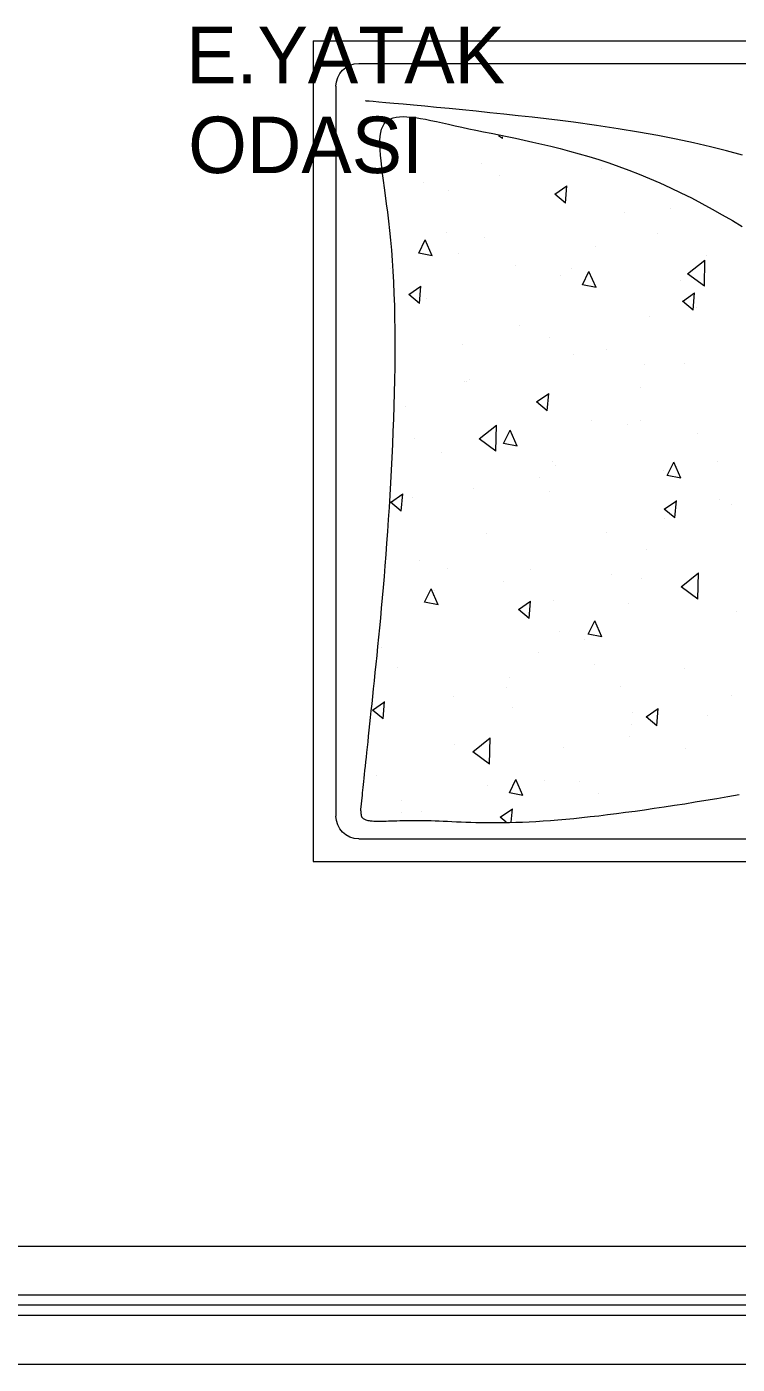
# Model space of a CAD drawing. Header units: millimetres. Extents: x 1393 to 3101, y -2944 to -480.
# Drawn here: x 2739.6 to 2878.1, y -2943.8 to -2683.1 of the extents above; entities that cross this region are included whole.
import ezdxf

# ---------------------------------------------------------------- set-up
doc = ezdxf.new("R2010")
doc.units = ezdxf.units.MM
for name, color, linetype, lineweight in [('Pencere-kapı', 142, 'Continuous', 20), ('TEFRİŞ_İÇ', 224, 'Continuous', 13), ('yazı', 253, 'Continuous', 20)]:
    doc.layers.add(name, color=color, linetype=linetype, lineweight=lineweight)
doc.styles.get("Standard").update_dxf_attribs({"font": 'EtrFont'})

# ---------------------------------------------------------------- blocks, each defined once
blk = doc.blocks.new('asd54')
at = {"layer": 'Pencere-kapı', "linetype": 'Continuous', "flags": 128}
for points in [[(2732.053171, -2922.82193), (2732.053171, -2920.821929), (2892.053171, -2920.821931), (2892.053171, -2922.82193)], [(2892.053171, -2934.321931), (2732.053171, -2934.321931), (2732.053171, -2930.321931), (2892.053171, -2930.321931), (2892.053171, -2934.321931), (2886.50587, -2934.321931), (2886.50587, -2930.321931), (2886.50587, -2932.321931), (2737.248948, -2932.321931), (2737.248948, -2930.321931), (2737.248948, -2934.321931)], [(2732.053171, -2941.82193), (2732.053171, -2943.82193), (2892.053171, -2943.821931), (2892.053171, -2941.821931)]]:
    blk.add_lwpolyline(points, dxfattribs=at)
blk = doc.blocks.new('Rrovat_TOP_1')
for p, q in [((-900, -2280), (-900, 0)), ((900, -2280), (900, 0)), ((-850, -2180), (-850, -327.011673)), ((850, -2180), (850, -327.011673)), ((-536.05286, -1362.112768), (-536.05286, -1362.112768)), ((-351.68154, -1350.909382), (-351.68154, -1350.909382)), ((-117.143617, -1361.605376), (-117.143617, -1361.605376)), ((-105.733901, -1389.377093), (-105.733901, -1389.377093)), ((-23.299139, -1394.141746), (-23.299139, -1394.141746)), ((-580.336866, -1415.3461), (-580.336866, -1415.3461)), ((-324.236479, -1436.116478), (-297.244291, -1473.018242)), ((-324.232516, -1436.120104), (-267.094722, -1434.939001)), ((-297.233335, -1473.014703), (-267.087844, -1434.931974)), ((361.416292, -1421.945334), (388.408479, -1458.847098)), ((361.421011, -1421.946869), (418.558805, -1420.765766)), ((388.41953, -1458.842414), (418.565021, -1420.759685)), ((429.19511, -1417.567168), (429.19511, -1417.567168)), ((-652.191529, -1462.346916), (-652.191529, -1462.346916)), ((-475.628367, -1466.120321), (-475.628367, -1466.120321)), ((39.020943, -1437.471509), (39.020943, -1437.471509)), ((193.021109, -1464.746622), (193.021109, -1464.746622)), ((308.934728, -1446.617322), (328.526895, -1469.966357)), ((308.950965, -1446.640997), (346.905983, -1443.320363)), ((314.149034, -1438.567641), (314.149034, -1438.567641)), ((328.471671, -1469.969617), (346.834719, -1443.300106)), ((-146.525281, -1486.464685), (-126.933115, -1509.813719)), ((-146.509251, -1486.488603), (-108.554233, -1483.167969)), ((-126.988803, -1509.813933), (-108.625754, -1483.144422)), ((-58.955633, -1473.580132), (-53.139775, -1503.500129)), ((-58.951234, -1473.60438), (-24.145153, -1489.101046)), ((-53.140655, -1503.49427), (-24.150436, -1489.07097)), ((373.67749, -1473.539165), (373.67749, -1473.539165)), ((-601.969467, -1526.336208), (-564.014449, -1523.015575)), ((-582.449277, -1549.658249), (-564.086228, -1522.988738)), ((-147.245966, -1509.352684), (-147.245966, -1509.352684)), ((-43.152892, -1511.926077), (-43.152892, -1511.926077)), ((476.178497, -1523.721773), (476.178497, -1523.721773)), ((530.958542, -1495.652996), (530.958542, -1495.652996)), ((-601.98529, -1526.312047), (-582.393124, -1549.661082)), ((-215.033975, -1548.59718), (-215.033975, -1548.59718)), ((190.202207, -1553.778579), (190.202207, -1553.778579)), ((294.784542, -1542.832451), (294.784542, -1542.832451)), ((-599.575195, -1581.331259), (-599.575195, -1581.331259)), ((-573.135305, -1580.288961), (-573.135305, -1580.288961)), ((-279.326892, -1559.105532), (-279.326892, -1559.105532)), ((66.508774, -1561.461102), (66.508774, -1561.461102)), ((139.710885, -1562.904901), (139.710885, -1562.904901)), ((-624.703698, -1586.336509), (-624.703698, -1586.336509)), ((-515.500893, -1606.284986), (-515.500893, -1606.284986)), ((-334.89208, -1588.873909), (-334.89208, -1588.873909)), ((58.610541, -1590.011906), (58.610541, -1590.011906)), ((523.872975, -1597.707169), (523.872975, -1597.707169)), ((-271.192793, -1624.563622), (-271.192793, -1624.563622)), ((-177.563459, -1637.19136), (-177.563459, -1637.19136)), ((222.673335, -1637.327235), (222.673335, -1637.327235)), ((-751.674893, -1653.464441), (-751.674893, -1653.464441)), ((-468.539137, -1662.202642), (-468.539137, -1662.202642)), ((-406.83802, -1646.659985), (-401.022162, -1676.579982)), ((-406.833682, -1646.68549), (-372.0276, -1662.182156)), ((-401.023287, -1676.57387), (-372.033068, -1662.15057)), ((66.25538, -1668.989517), (66.25538, -1668.989517)), ((358.717051, -1659.540238), (364.532909, -1689.460235)), ((358.721749, -1659.564373), (393.527831, -1675.061039)), ((448.739518, -1660.966259), (448.739518, -1660.966259)), ((619.122276, -1647.066974), (619.122276, -1647.066974)), ((-723.522022, -1696.542197), (-723.522022, -1696.542197)), ((-413.73746, -1684.370815), (-413.73746, -1684.370815)), ((364.532257, -1689.454349), (393.522477, -1675.031049)), ((212.565517, -1708.145713), (212.565517, -1708.145713)), ((399.926148, -1712.918107), (399.926148, -1712.918107)), ((544.040724, -1726.805738), (563.632891, -1750.154772)), ((544.057724, -1726.830298), (582.012742, -1723.509664)), ((563.57556, -1750.159438), (581.938608, -1723.489927)), ((-649.91146, -1731.55027), (-649.91146, -1731.55027)), ((-395.139621, -1739.77456), (-395.139621, -1739.77456)), ((-327.690519, -1753.81677), (-327.690519, -1753.81677)), ((-31.381584, -1748.452906), (-31.381584, -1748.452906)), ((-23.608483, -1755.325168), (-23.608483, -1755.325168)), ((385.15567, -1736.43271), (385.15567, -1736.43271)), ((-722.594056, -1773.328313), (-722.594056, -1773.328313)), ((-441.051306, -1786.192235), (-441.051306, -1786.192235)), ((-89.447294, -1762.401718), (-89.447294, -1762.401718)), ((-57.691448, -1784.200455), (-57.691448, -1784.200455)), ((88.580715, -1766.6531), (108.172882, -1790.002135)), ((88.597508, -1766.677904), (126.552526, -1763.35727)), ((108.115086, -1790.003754), (126.478135, -1763.334243)), ((250.161166, -1761.316828), (250.161166, -1761.316828)), ((-366.879294, -1806.500463), (-347.287128, -1829.849497)), ((-366.862708, -1806.525509), (-328.90769, -1803.204875)), ((-347.345388, -1829.848071), (-328.982339, -1803.178559)), ((-259.782484, -1802.504623), (-259.782484, -1802.504623)), ((-813.423093, -1845.59448), (-784.367906, -1843.052481)), ((-802.805861, -1869.692387), (-784.442813, -1843.022875)), ((-754.720406, -1819.739839), (-748.904548, -1849.659835)), ((-754.716129, -1819.766599), (-719.910047, -1835.263265)), ((-748.905919, -1849.65347), (-719.9157, -1835.23017)), ((-561.657125, -1843.182507), (-561.657125, -1843.182507)), ((10.834665, -1832.620091), (16.650523, -1862.540088)), ((10.839302, -1832.645483), (45.645384, -1848.142149)), ((275.97932, -1828.129045), (275.97932, -1828.129045)), ((406.325726, -1837.182961), (406.325726, -1837.182961)), ((-813.597217, -1856.766238), (-802.747137, -1869.69686)), ((-519.086448, -1854.985498), (-519.086448, -1854.985498)), ((-495.956484, -1849.684077), (-495.956484, -1849.684077)), ((-284.886746, -1862.058368), (-284.886746, -1862.058368)), ((16.649625, -1862.533949), (45.639845, -1848.110649)), ((604.361722, -1871.361408), (604.361722, -1871.361408)), ((685.322539, -1864.766508), (691.396361, -1873.070198)), ((685.327837, -1864.767355), (689.364551, -1864.683912)), ((-732.130485, -1896.863532), (-732.130485, -1896.863532)), ((-685.983002, -1893.108797), (-658.990815, -1930.010561)), ((-685.979218, -1893.113825), (-628.841424, -1891.932722)), ((-658.979231, -1930.007452), (-628.83374, -1891.924723)), ((-181.638275, -1899.411393), (-181.638275, -1899.411393)), ((-0.330231, -1878.937652), (26.661956, -1915.839417)), ((-0.325691, -1878.94059), (56.812103, -1877.759487)), ((26.673634, -1915.835163), (56.819125, -1877.752434)), ((469.291485, -1905.138477), (469.291485, -1905.138477)), ((-82.245733, -1927.344579), (-82.245733, -1927.344579)), ((630.600456, -1909.960519), (630.600456, -1909.960519)), ((152.032493, -1943.339983), (152.032493, -1943.339983)), ((152.270807, -1948.308632), (152.270807, -1948.308632)), ((155.997492, -1935.929526), (155.997492, -1935.929526)), ((233.117484, -1952.317931), (233.117484, -1952.317931)), ((433.813557, -1961.172554), (433.813557, -1961.172554)), ((-643.033275, -1970.196436), (-643.033275, -1970.196436)), ((-538.941665, -1973.184039), (-538.941665, -1973.184039)), ((-257.398915, -1986.047961), (-257.398915, -1986.047961)), ((480.414894, -1986.572346), (480.414894, -1986.572346)), ((571.054918, -1983.224305), (571.054918, -1983.224305)), ((-337.047722, -2005.699944), (-331.231863, -2035.619941)), ((-337.043146, -2005.726592), (-302.237064, -2021.223258)), ((-331.233007, -2035.61355), (-302.242787, -2021.19025)), ((-316.212339, -2016.710315), (-316.212339, -2016.710315)), ((-305.585102, -2014.622331), (-305.585102, -2014.622331)), ((-3.056516, -1999.497386), (-3.056516, -1999.497386)), ((428.507349, -2018.580197), (434.323207, -2048.500193)), ((428.512285, -2018.605476), (463.318367, -2034.102142)), ((-790.815304, -2042.679323), (-790.815304, -2042.679323)), ((-239.230517, -2046.676841), (-239.230517, -2046.676841)), ((323.686711, -2046.841516), (343.278878, -2070.19055)), ((323.704267, -2046.867204), (361.659285, -2043.54657)), ((334.880917, -2030.40376), (334.880917, -2030.40376)), ((343.218975, -2070.193576), (361.582024, -2043.524064)), ((434.322537, -2048.494029), (463.312757, -2034.070729)), ((589.978117, -2037.038687), (589.978117, -2037.038687)), ((-101.234355, -2061.914094), (-101.234355, -2061.914094)), ((28.085666, -2058.550921), (28.085666, -2058.550921)), ((98.706917, -2077.583215), (98.706917, -2077.583215)), ((-792.446827, -2086.789501), (-792.446827, -2086.789501)), ((-766.980103, -2085.407375), (-766.980103, -2085.407375)), ((-475.404517, -2093.856295), (-475.404517, -2093.856295)), ((-131.773298, -2086.688878), (-112.181132, -2110.037913)), ((-131.755949, -2086.71481), (-93.800931, -2083.394176)), ((-112.241499, -2110.037892), (-93.87845, -2083.36838)), ((163.199052, -2100.872388), (163.199052, -2100.872388)), ((356.468067, -2101.783284), (356.468067, -2101.783284)), ((401.442277, -2109.457335), (401.442277, -2109.457335)), ((725.009893, -2101.358113), (725.009893, -2101.358113)), ((-587.233307, -2126.536241), (-567.641141, -2149.885275)), ((-587.216165, -2126.562415), (-549.261147, -2123.241782)), ((-567.701973, -2149.882208), (-549.338924, -2123.212697)), ((-429.53193, -2129.833269), (-429.53193, -2129.833269)), ((-711.578518, -2141.03575), (-711.578518, -2141.03575)), ((800, -2230), (-800, -2230)), ((900, -2280), (-900, -2280))]:
    blk.add_line(p, q)
at = {"flags": 128}
blk.add_lwpolyline([(649.065788, -1338.191997), (658.435995, -1373.142041), (667.383568, -1408.831797), (675.94173, -1445.615767), (684.1437, -1483.84845), (692.0227, -1523.884347), (699.611951, -1566.07796), (706.944674, -1610.783788), (714.054091, -1658.356333), (720.973421, -1709.150094), (724.696415, -1738.452498), (728.358197, -1768.578916), (731.94474, -1799.277755), (735.442019, -1830.29742), (738.836008, -1861.38632), (742.11268, -1892.29286), (745.258011, -1922.765447), (748.257972, -1952.552487), (751.09854, -1981.402388), (753.765687, -2009.063556), (756.245388, -2035.284397), (758.523617, -2059.813318), (760.586348, -2082.398725), (762.419554, -2102.789026), (764.009211, -2120.732626), (765.341291, -2135.977933), (766.401769, -2148.273352), (767.176618, -2157.367292), (767.651814, -2163.008157), (767.813329, -2164.944355), (767.813329, -2164.944355)], dxfattribs=at)
for points in [[(-753.897542, -1345.889899, 0), (-758.08342, -1370.394287, 0), (-762.177233, -1394.609608, 0), (-766.151919, -1418.476403, 0), (-769.984725, -1441.94462, 0), (-773.670125, -1465.001854, 0), (-777.206898, -1487.645108, 0), (-780.593826, -1509.871387, 0), (-783.829689, -1531.677694, 0), (-786.913266, -1553.061034, 0), (-789.843338, -1574.018412, 0), (-792.618686, -1594.546831, 0), (-795.238089, -1614.643295, 0), (-797.700328, -1634.30481, 0), (-800.004183, -1653.528378, 0), (-802.148434, -1672.311005, 0), (-804.131862, -1690.649695, 0), (-805.953247, -1708.541451, 0), (-807.611369, -1725.983278, 0), (-809.105008, -1742.97218, 0), (-810.432945, -1759.505162, 0), (-811.59396, -1775.579227, 0), (-812.586833, -1791.19138, 0), (-813.410345, -1806.338625, 0), (-814.065549, -1821.0208, 0), (-814.562595, -1835.249077, 0), (-814.913905, -1849.037461, 0), (-815.131902, -1862.399959, 0), (-815.229008, -1875.350577, 0), (-815.217647, -1887.903319, 0), (-815.110241, -1900.072193, 0), (-814.919214, -1911.871203, 0), (-814.656986, -1923.314355, 0), (-814.335983, -1934.415655, 0), (-813.968625, -1945.18911, 0), (-813.567337, -1955.648724, 0), (-813.14454, -1965.808503, 0), (-812.712657, -1975.682454, 0), (-812.284112, -1985.284582, 0), (-811.871326, -1994.628892, 0), (-811.486723, -2003.729391, 0), (-811.142725, -2012.600084, 0), (-810.851756, -2021.254977, 0), (-810.626237, -2029.708076, 0), (-810.475162, -2037.96997, 0), (-810.3938, -2046.037581, 0), (-810.373992, -2053.904415, 0), (-810.407579, -2061.563978, 0), (-810.4864, -2069.009775, 0), (-810.602296, -2076.235312, 0), (-810.747107, -2083.234095, 0), (-810.912673, -2089.999629, 0), (-811.090835, -2096.525421, 0), (-811.273432, -2102.804975, 0), (-811.452305, -2108.831798, 0), (-811.619294, -2114.599395, 0), (-811.766239, -2120.101273, 0), (-811.884981, -2125.330935, 0), (-811.96736, -2130.28189, 0), (-812.005216, -2134.947641, 0), (-811.990389, -2139.321695, 0), (-811.91472, -2143.397557, 0), (-811.770048, -2147.168734, 0), (-811.548215, -2150.62873, 0), (-811.243406, -2153.774751, 0), (-810.859196, -2156.618795, 0), (-810.401507, -2159.17656, 0), (-809.876259, -2161.463743, 0), (-809.289372, -2163.496043, 0), (-808.646769, -2165.289156, 0), (-807.954369, -2166.858782, 0), (-807.218095, -2168.220617, 0), (-806.443866, -2169.390358, 0), (-805.637604, -2170.383705, 0), (-804.80523, -2171.216354, 0), (-803.952665, -2171.904003, 0), (-803.085829, -2172.46235, 0), (-802.210644, -2172.907092, 0), (-801.333031, -2173.253928, 0), (-800.45891, -2173.518554, 0), (-799.594202, -2173.716669, 0), (-798.744829, -2173.86397, 0), (-797.916712, -2173.976155, 0), (-797.115771, -2174.068922, 0), (-796.346854, -2174.155361, 0), (-795.610515, -2174.238138, 0), (-794.906236, -2174.317311, 0), (-794.233498, -2174.392938, 0), (-793.591782, -2174.465078, 0), (-792.980569, -2174.533789, 0), (-792.39934, -2174.599129, 0), (-791.847576, -2174.661157, 0), (-791.324759, -2174.71993, 0), (-790.83037, -2174.775508, 0), (-790.363889, -2174.827948, 0), (-789.924799, -2174.87731, 0), (-789.512579, -2174.92365, 0), (-789.126712, -2174.967028, 0), (-788.766678, -2175.007502, 0), (-788.431959, -2175.04513, 0), (-788.122036, -2175.079971, 0), (-787.836389, -2175.112082, 0), (-787.5745, -2175.141523, 0), (-785.821165, -2175.338628, 0), (-785.821165, -2175.338628, 0)], [(-785.821165, -2175.338628, 0), (-785.821165, -2175.338628, 0), (-754.087114, -2171.970388, 0), (-749.087752, -2171.439758, 0), (-743.604891, -2170.857809, 0), (-737.63104, -2170.223747, 0), (-731.15871, -2169.536776, 0), (-724.180413, -2168.796102, 0), (-716.688657, -2168.00093, 0), (-708.675955, -2167.150465, 0), (-700.134816, -2166.243912, 0), (-691.057752, -2165.280476, 0), (-681.437273, -2164.259362, 0), (-671.26589, -2163.179775, 0), (-660.536113, -2162.04092, 0), (-649.240453, -2160.842003, 0), (-637.371421, -2159.582229, 0), (-624.921527, -2158.260802, 0), (-611.883282, -2156.876928, 0), (-598.249197, -2155.429811, 0), (-584.011782, -2153.918657, 0), (-569.163548, -2152.342671, 0), (-553.697005, -2150.701058, 0), (-537.607238, -2148.994254, 0), (-520.899625, -2147.227619, 0), (-503.582118, -2145.407741, 0), (-485.662667, -2143.541212, 0), (-467.149226, -2141.634622, 0), (-448.049744, -2139.69456, 0), (-428.372175, -2137.727618, 0), (-408.12447, -2135.740384, 0), (-387.31458, -2133.73945, 0), (-365.950457, -2131.731405, 0), (-344.040052, -2129.72284, 0), (-321.591318, -2127.720344, 0), (-298.612206, -2125.730508, 0), (-275.110668, -2123.759922, 0), (-251.094654, -2121.815177, 0), (-226.572118, -2119.902861, 0), (-201.55101, -2118.029566, 0), (-176.039282, -2116.201881, 0), (-150.044886, -2114.426397, 0), (-123.575774, -2112.709704, 0), (-96.649278, -2111.058999, 0), (-69.320258, -2109.483902, 0), (-41.652956, -2107.994641, 0), (-13.711613, -2106.601445, 0), (14.439532, -2105.314542, 0), (42.736235, -2104.144159, 0), (71.114256, -2103.100523, 0), (99.509355, -2102.193864, 0), (127.857289, -2101.434408, 0), (156.093818, -2100.832384, 0), (184.1547, -2100.398019, 0), (211.975695, -2100.141541, 0), (239.492562, -2100.073178, 0), (266.641058, -2100.203158, 0), (293.356944, -2100.541709, 0), (319.575977, -2101.099058, 0), (345.233918, -2101.885434, 0), (370.266524, -2102.911063, 0), (394.609554, -2104.186175, 0), (418.198768, -2105.720997, 0), (440.979827, -2107.515839, 0), (462.938001, -2109.531341, 0), (484.068464, -2111.718227, 0), (504.366388, -2114.027219, 0), (523.826948, -2116.409041, 0), (542.445316, -2118.814415, 0), (560.216665, -2121.194064, 0), (577.136169, -2123.498711, 0), (593.199001, -2125.679078, 0), (608.400333, -2127.68589, 0), (622.73534, -2129.469868, 0), (636.199194, -2130.981735, 0), (648.787069, -2132.172216, 0), (660.494137, -2132.992031, 0), (671.315572, -2133.391905, 0), (681.246547, -2133.32256, 0), (690.282236, -2132.734719, 0), (698.417811, -2131.579104, 0), (705.648446, -2129.80644, 0), (711.969313, -2127.367448, 0), (717.383979, -2124.222351, 0), (721.929578, -2120.369365, 0), (725.651638, -2115.816206, 0), (728.595685, -2110.570588, 0), (730.807247, -2104.640228, 0), (732.331852, -2098.03284, 0), (733.215025, -2090.756141, 0), (733.502295, -2082.817846, 0), (733.239189, -2074.22567, 0), (732.471234, -2064.987328, 0), (731.243957, -2055.110537, 0), (729.602885, -2044.603011, 0), (727.593546, -2033.472466, 0), (725.261467, -2021.726617, 0), (722.652175, -2009.373181, 0), (719.811197, -1996.419871, 0), (716.784061, -1982.874405, 0), (713.616293, -1968.744496, 0), (710.353422, -1954.037861, 0), (707.040973, -1938.762215, 0), (703.711679, -1922.927336, 0), (700.347089, -1906.551245, 0), (696.915956, -1889.654027, 0), (693.387033, -1872.255767, 0), (689.729075, -1854.376549, 0), (685.910834, -1836.036457, 0), (681.901065, -1817.255576, 0), (677.668519, -1798.053989, 0), (673.181951, -1778.451783, 0), (668.410115, -1758.469039, 0), (663.321763, -1738.125844, 0), (657.885649, -1717.442282, 0), (652.070527, -1696.438436, 0), (645.845149, -1675.134391, 0), (639.17827, -1653.550232, 0), (632.038643, -1631.706043, 0), (624.395021, -1609.621908, 0), (616.216157, -1587.317911, 0), (607.470806, -1564.814138, 0), (598.12772, -1542.130671, 0), (588.170174, -1519.295325, 0), (577.639526, -1496.366828, 0), (566.591653, -1473.411636, 0), (555.082435, -1450.496207, 0), (543.167749, -1427.686997, 0), (530.903476, -1405.050463, 0), (518.345492, -1382.653062, 0), (505.549676, -1360.561252, 0), (492.571908, -1338.841488, 0)]]:
    blk.add_polyline3d(points)
for centre, start, end in [((-800, -2180), 180, 270), ((800, -2180), 270, 0)]:
    blk.add_arc(centre, 50, start, end)
blk = doc.blocks.new('vvvvvv')
at = {"layer": 'TEFRİŞ_İÇ', "linetype": 'Continuous', "xscale": -0.000889, "yscale": 0.000889, "zscale": 0.000889}
blk.add_blockref('Rrovat_TOP_1', (-0.237411, 1.275495), dxfattribs=at)

msp = doc.modelspace()

# ---------------------------------------------------------------- block references
msp.add_blockref('asd54', (0, 0))
at = {"layer": 'TEFRİŞ_İÇ', "linetype": 'ByBlock', "lineweight": 15, "xscale": 100, "yscale": 100, "zscale": 100, "rotation": 270}
msp.add_blockref('vvvvvv', (2870.525158, -2789.58151), dxfattribs=at)

# ---------------------------------------------------------------- texts
at = {"layer": 'yazı', "color": 1}
for s, p in [('E.YATAK', (2770.655092, -2694.117275)), ('ODASI', (2771.030263, -2711.638194))]:
    msp.add_text(s, height=11, rotation=360, dxfattribs=at).set_placement(p)

doc.saveas('drawing.dxf')
